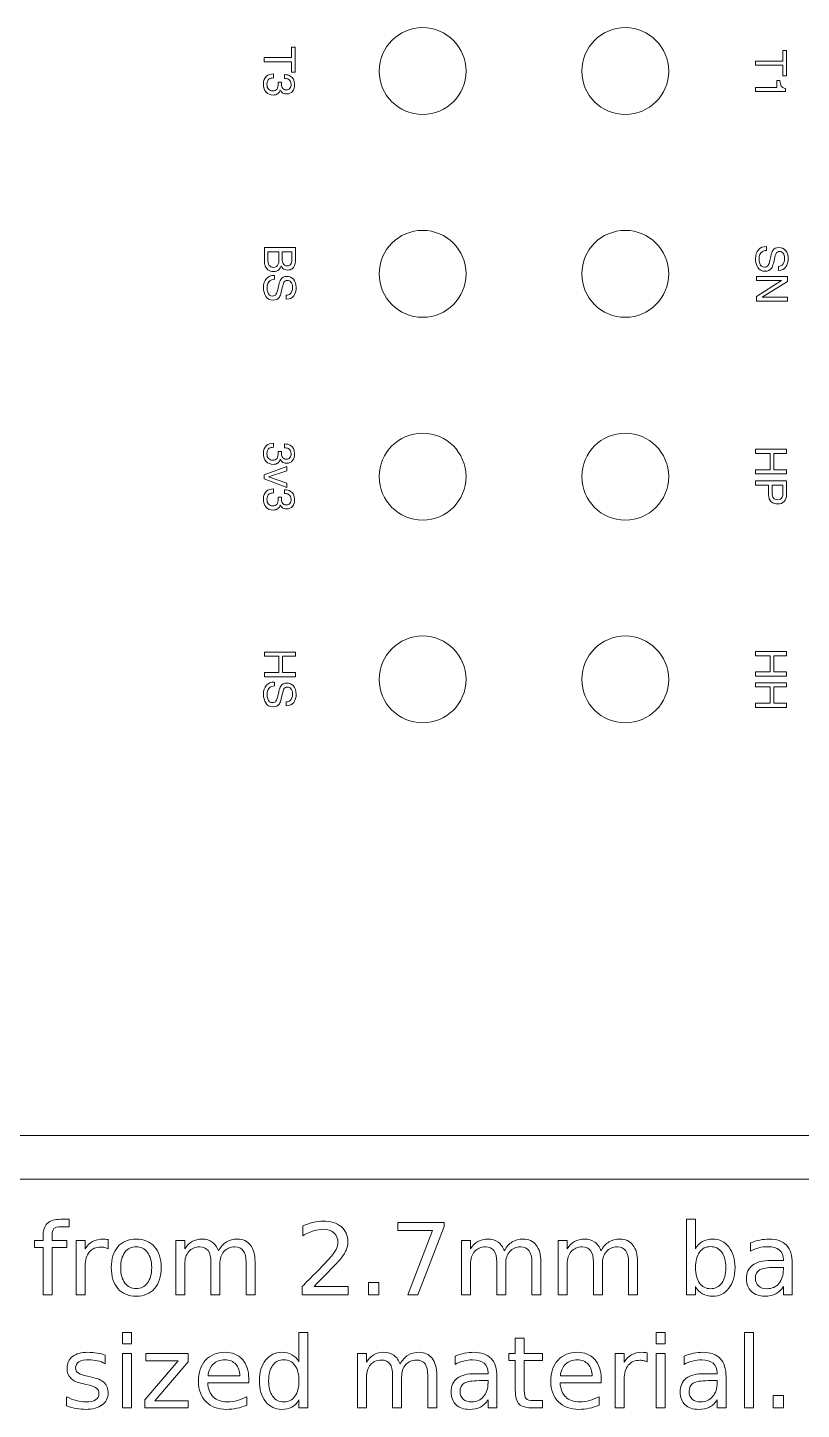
# Model space of a CAD drawing. Header units: millimetres. Extents: x 0 to 209, y -17 to 180.
# Drawn here: x 105.7 to 159.2, y -15.9 to 79.5 of the extents above; entities that cross this region are included whole.
import ezdxf

# ---------------------------------------------------------------- set-up
doc = ezdxf.new("R2010")
doc.units = ezdxf.units.MM
for name, color, linetype, lineweight, true_color in [('comments', 30, 'CONTINUOUS', 5, 0xf6921e), ('cutting', 5, 'CONTINUOUS', 5, 0x0000ff), ('engraving', 1, 'CONTINUOUS', 5, 0xff0000)]:
    doc.layers.add(name, color=color, linetype=linetype, lineweight=lineweight, true_color=true_color)

msp = doc.modelspace()

# ---------------------------------------------------------------- linework, layer by layer
at = {"layer": 'comments'}
for p, q in [((0, 0), (180, 0)), ((107.988, -2.773), (108.571, -2.773)), ((108.571, -2.773), (108.571, -3.286)), ((151.229, -7.984), (151.229, -2.773)), ((151.229, -2.773), (151.848, -2.773)), ((151.848, -2.773), (151.848, -4.803)), ((108.571, -3.286), (107.981, -3.286)), ((124.713, -3.909), (124.713, -3.226)), ((131.274, -2.984), (134.489, -2.984)), ((131.274, -3.554), (131.274, -2.984)), ((133.676, -3.554), (131.274, -3.554)), ((131.967, -7.984), (133.676, -3.554)), ((134.489, -3.273), (132.674, -7.984)), ((134.489, -2.984), (134.489, -3.273)), ((106.183, -4.713), (106.183, -4.234)), ((106.183, -4.234), (106.772, -4.234)), ((106.772, -4.713), (106.183, -4.713)), ((106.772, -4.234), (106.772, -3.973)), ((106.772, -7.984), (106.772, -4.713)), ((107.392, -3.903), (107.392, -4.234)), ((107.392, -4.234), (108.406, -4.234)), ((108.406, -4.713), (107.392, -4.713)), ((107.392, -4.713), (107.392, -7.984)), ((108.406, -4.234), (108.406, -4.713)), ((109.069, -7.984), (109.069, -4.234)), ((109.069, -4.234), (109.688, -4.234)), ((109.688, -4.234), (109.688, -4.816)), ((111.262, -4.177), (111.265, -4.81)), ((115.942, -7.984), (115.942, -4.234)), ((115.942, -4.234), (116.562, -4.234)), ((116.562, -4.234), (116.562, -4.816)), ((135.691, -7.984), (135.691, -4.234)), ((135.691, -4.234), (136.311, -4.234)), ((136.311, -4.234), (136.311, -4.816)), ((142.371, -7.984), (142.371, -4.234)), ((142.371, -4.234), (142.99, -4.234)), ((142.99, -4.234), (142.99, -4.816)), ((155.649, -4.974), (155.649, -4.405)), ((121.417, -5.721), (121.417, -7.984)), ((141.166, -5.721), (141.166, -7.984)), ((147.846, -5.721), (147.846, -7.984)), ((157.062, -5.617), (157.926, -5.617)), ((157.926, -5.617), (157.926, -5.557)), ((109.688, -6.009), (109.688, -7.984)), ((116.562, -5.864), (116.562, -7.984)), ((118.37, -7.984), (118.37, -5.74)), ((118.99, -5.864), (118.99, -7.984)), ((120.798, -7.984), (120.798, -5.74)), ((136.311, -5.864), (136.311, -7.984)), ((138.119, -7.984), (138.119, -5.74)), ((138.738, -5.864), (138.738, -7.984)), ((140.547, -7.984), (140.547, -5.74)), ((142.99, -5.864), (142.99, -7.984)), ((144.799, -7.984), (144.799, -5.74)), ((145.418, -5.864), (145.418, -7.984)), ((147.227, -7.984), (147.227, -5.74)), ((157.926, -6.099), (157.313, -6.099)), ((157.926, -6.237), (157.926, -6.099)), ((158.542, -5.845), (158.542, -7.984)), ((124.679, -7.984), (124.679, -7.415)), ((125.493, -7.415), (127.854, -7.415)), ((127.854, -7.415), (127.854, -7.984)), ((129.267, -7.134), (129.974, -7.134)), ((129.267, -7.984), (129.267, -7.134)), ((129.974, -7.134), (129.974, -7.984)), ((151.848, -7.422), (151.848, -7.984)), ((157.926, -7.984), (157.926, -7.415)), ((107.392, -7.984), (106.772, -7.984)), ((109.688, -7.984), (109.069, -7.984)), ((116.562, -7.984), (115.942, -7.984)), ((118.99, -7.984), (118.37, -7.984)), ((121.417, -7.984), (120.798, -7.984)), ((127.854, -7.984), (124.679, -7.984)), ((129.974, -7.984), (129.267, -7.984)), ((132.674, -7.984), (131.967, -7.984)), ((136.311, -7.984), (135.691, -7.984)), ((138.738, -7.984), (138.119, -7.984)), ((141.166, -7.984), (140.547, -7.984)), ((142.99, -7.984), (142.371, -7.984)), ((145.418, -7.984), (144.799, -7.984)), ((147.846, -7.984), (147.227, -7.984)), ((151.848, -7.984), (151.229, -7.984)), ((158.542, -7.984), (157.926, -7.984)), ((112.258, -10.589), (112.874, -10.589)), ((112.258, -11.37), (112.258, -10.589)), ((112.874, -11.37), (112.258, -11.37)), ((112.874, -10.589), (112.874, -11.37)), ((124.455, -12.619), (124.455, -10.589)), ((124.455, -10.589), (125.071, -10.589)), ((125.071, -10.589), (125.071, -15.8)), ((139.403, -12.05), (139.403, -10.985)), ((139.403, -10.985), (140.022, -10.985)), ((140.022, -10.985), (140.022, -12.05)), ((149.142, -10.589), (149.758, -10.589)), ((149.142, -11.37), (149.142, -10.589)), ((149.758, -11.37), (149.142, -11.37)), ((149.758, -10.589), (149.758, -11.37)), ((155.241, -10.589), (155.857, -10.589)), ((155.241, -15.8), (155.241, -10.589)), ((155.857, -10.589), (155.857, -15.8)), ((111.067, -12.16), (111.067, -12.742)), ((112.258, -12.05), (112.874, -12.05)), ((112.258, -15.8), (112.258, -12.05)), ((112.874, -12.05), (112.874, -15.8)), ((113.878, -12.05), (116.805, -12.05)), ((113.878, -12.542), (113.878, -12.05)), ((116.805, -12.05), (116.805, -12.612)), ((128.499, -15.8), (128.499, -12.05)), ((128.499, -12.05), (129.118, -12.05)), ((129.118, -12.05), (129.118, -12.632)), ((135.242, -12.789), (135.242, -12.221)), ((138.951, -12.528), (138.951, -12.05)), ((138.951, -12.05), (139.403, -12.05)), ((140.022, -12.05), (141.292, -12.05)), ((141.292, -12.05), (141.292, -12.528)), ((146.311, -15.8), (146.311, -12.05)), ((146.311, -12.05), (146.931, -12.05)), ((146.931, -12.05), (146.931, -12.632)), ((148.505, -11.993), (148.508, -12.626)), ((149.142, -12.05), (149.758, -12.05)), ((149.142, -15.8), (149.142, -12.05)), ((149.758, -12.05), (149.758, -15.8)), ((151.07, -12.789), (151.07, -12.221)), ((113.794, -15.237), (116.112, -12.542)), ((116.112, -12.542), (113.878, -12.542)), ((116.805, -12.612), (114.487, -15.308)), ((139.403, -12.528), (138.951, -12.528)), ((139.403, -14.564), (139.403, -12.528)), ((141.292, -12.528), (140.022, -12.528)), ((140.022, -12.528), (140.022, -14.564)), ((109.724, -14.17), (109.51, -14.119)), ((109.848, -13.607), (110.059, -13.654)), ((120.984, -14.072), (118.151, -14.072)), ((118.171, -13.593), (120.368, -13.59)), ((120.984, -13.771), (120.984, -14.072)), ((129.118, -13.68), (129.118, -15.8)), ((130.926, -15.8), (130.926, -13.556)), ((131.546, -13.68), (131.546, -15.8)), ((133.354, -15.8), (133.354, -13.556)), ((133.974, -13.537), (133.974, -15.8)), ((136.655, -13.433), (137.519, -13.433)), ((137.519, -13.915), (136.906, -13.915)), ((137.519, -13.433), (137.519, -13.372)), ((137.519, -14.052), (137.519, -13.915)), ((138.135, -13.661), (138.135, -15.8)), ((145.331, -14.072), (142.498, -14.072)), ((142.519, -13.593), (144.716, -13.59)), ((145.331, -13.771), (145.331, -14.072)), ((146.931, -13.825), (146.931, -15.8)), ((152.483, -13.433), (153.347, -13.433)), ((153.347, -13.915), (152.734, -13.915)), ((153.347, -13.433), (153.347, -13.372)), ((153.347, -14.052), (153.347, -13.915)), ((153.963, -13.661), (153.963, -15.8)), ((108.401, -15.663), (108.401, -15.026)), ((113.794, -15.8), (113.794, -15.237)), ((120.84, -15.026), (120.84, -15.61)), ((124.455, -15.8), (124.455, -15.237)), ((137.519, -15.8), (137.519, -15.231)), ((145.188, -15.026), (145.188, -15.61)), ((153.347, -15.8), (153.347, -15.231)), ((157.216, -14.949), (157.922, -14.949)), ((157.216, -15.8), (157.216, -14.949)), ((157.922, -14.949), (157.922, -15.8)), ((112.874, -15.8), (112.258, -15.8)), ((116.805, -15.8), (113.794, -15.8)), ((114.487, -15.308), (116.805, -15.308)), ((116.805, -15.308), (116.805, -15.8)), ((125.071, -15.8), (124.455, -15.8)), ((129.118, -15.8), (128.499, -15.8)), ((131.546, -15.8), (130.926, -15.8)), ((133.974, -15.8), (133.354, -15.8)), ((138.135, -15.8), (137.519, -15.8)), ((140.659, -15.284), (141.292, -15.284)), ((141.292, -15.8), (140.659, -15.8)), ((141.292, -15.284), (141.292, -15.8)), ((146.931, -15.8), (146.311, -15.8)), ((149.758, -15.8), (149.142, -15.8)), ((153.963, -15.8), (153.347, -15.8)), ((155.857, -15.8), (155.241, -15.8)), ((157.922, -15.8), (157.216, -15.8))]:
    msp.add_line(p, q, dxfattribs=at)
for points in [[(107.064, -3.06), (107.258, -2.869), (107.566, -2.773), (107.988, -2.773)], [(106.772, -3.973), (106.772, -3.555), (106.869, -3.251), (107.064, -3.06)], [(107.521, -3.42), (107.435, -3.509), (107.392, -3.67), (107.392, -3.903)], [(107.981, -3.286), (107.76, -3.286), (107.607, -3.331), (107.521, -3.42)], [(124.713, -3.226), (124.985, -3.116), (125.24, -3.034), (125.476, -2.978)], [(125.468, -3.574), (125.233, -3.648), (124.981, -3.759), (124.713, -3.909)], [(126.14, -3.464), (125.927, -3.464), (125.704, -3.501), (125.468, -3.574)], [(125.476, -2.978), (125.713, -2.922), (125.93, -2.894), (126.126, -2.894)], [(126.126, -2.894), (126.644, -2.894), (127.057, -3.024), (127.365, -3.283)], [(126.868, -3.715), (126.681, -3.548), (126.439, -3.464), (126.14, -3.464)], [(127.147, -4.365), (127.147, -4.099), (127.054, -3.882), (126.868, -3.715)], [(127.365, -3.283), (127.673, -3.542), (127.827, -3.888), (127.827, -4.321)], [(109.688, -4.816), (109.817, -4.589), (109.986, -4.42), (110.194, -4.309)], [(110.77, -4.693), (110.422, -4.693), (110.154, -4.806), (109.968, -5.033)], [(110.194, -4.309), (110.401, -4.198), (110.654, -4.143), (110.951, -4.143)], [(111.04, -4.721), (110.958, -4.702), (110.868, -4.693), (110.77, -4.693)], [(110.951, -4.143), (110.993, -4.143), (111.04, -4.146), (111.091, -4.152)], [(111.265, -4.81), (111.196, -4.77), (111.121, -4.74), (111.04, -4.721)], [(111.091, -4.152), (111.143, -4.158), (111.2, -4.166), (111.262, -4.177)], [(111.486, -6.113), (111.486, -5.496), (111.639, -5.014), (111.943, -4.666)], [(111.943, -4.666), (112.248, -4.317), (112.67, -4.143), (113.208, -4.143)], [(113.208, -4.666), (112.877, -4.666), (112.616, -4.795), (112.424, -5.053)], [(113.208, -4.143), (113.744, -4.143), (114.164, -4.317), (114.47, -4.666)], [(113.988, -5.056), (113.796, -4.796), (113.536, -4.666), (113.208, -4.666)], [(114.47, -4.666), (114.776, -5.014), (114.929, -5.496), (114.929, -6.113)], [(116.562, -4.816), (116.702, -4.586), (116.871, -4.417), (117.067, -4.307)], [(117.59, -4.679), (117.275, -4.679), (117.025, -4.786), (116.84, -4.999)], [(117.067, -4.307), (117.264, -4.198), (117.497, -4.143), (117.767, -4.143)], [(118.179, -4.939), (118.052, -4.766), (117.855, -4.679), (117.59, -4.679)], [(117.767, -4.143), (118.04, -4.143), (118.271, -4.212), (118.462, -4.351)], [(118.462, -4.351), (118.653, -4.489), (118.794, -4.69), (118.886, -4.954)], [(118.886, -4.954), (119.04, -4.677), (119.224, -4.473), (119.438, -4.341)], [(120.024, -4.679), (119.705, -4.679), (119.453, -4.785), (119.268, -4.997)], [(119.438, -4.341), (119.652, -4.209), (119.905, -4.143), (120.195, -4.143)], [(120.607, -4.941), (120.48, -4.766), (120.285, -4.679), (120.024, -4.679)], [(120.195, -4.143), (120.586, -4.143), (120.887, -4.28), (121.099, -4.553)], [(121.099, -4.553), (121.311, -4.827), (121.417, -5.216), (121.417, -5.721)], [(127.018, -4.862), (127.104, -4.693), (127.147, -4.528), (127.147, -4.365)], [(127.827, -4.321), (127.827, -4.526), (127.789, -4.721), (127.712, -4.905)], [(136.311, -4.816), (136.451, -4.586), (136.62, -4.417), (136.816, -4.307)], [(137.339, -4.679), (137.024, -4.679), (136.774, -4.786), (136.589, -4.999)], [(136.816, -4.307), (137.013, -4.198), (137.246, -4.143), (137.516, -4.143)], [(137.928, -4.939), (137.801, -4.766), (137.604, -4.679), (137.339, -4.679)], [(137.516, -4.143), (137.789, -4.143), (138.02, -4.212), (138.211, -4.351)], [(138.211, -4.351), (138.402, -4.489), (138.543, -4.69), (138.635, -4.954)], [(138.635, -4.954), (138.789, -4.677), (138.973, -4.473), (139.187, -4.341)], [(139.773, -4.679), (139.454, -4.679), (139.202, -4.785), (139.016, -4.997)], [(139.187, -4.341), (139.401, -4.209), (139.654, -4.143), (139.944, -4.143)], [(140.356, -4.941), (140.229, -4.766), (140.034, -4.679), (139.773, -4.679)], [(139.944, -4.143), (140.335, -4.143), (140.636, -4.28), (140.848, -4.553)], [(140.848, -4.553), (141.06, -4.827), (141.166, -5.216), (141.166, -5.721)], [(142.99, -4.816), (143.131, -4.586), (143.3, -4.417), (143.496, -4.307)], [(144.018, -4.679), (143.704, -4.679), (143.454, -4.786), (143.268, -4.999)], [(143.496, -4.307), (143.692, -4.198), (143.926, -4.143), (144.196, -4.143)], [(144.608, -4.939), (144.481, -4.766), (144.284, -4.679), (144.018, -4.679)], [(144.196, -4.143), (144.468, -4.143), (144.7, -4.212), (144.891, -4.351)], [(144.891, -4.351), (145.082, -4.489), (145.223, -4.69), (145.315, -4.954)], [(145.315, -4.954), (145.468, -4.677), (145.652, -4.473), (145.867, -4.341)], [(146.453, -4.679), (146.134, -4.679), (145.881, -4.785), (145.696, -4.997)], [(145.867, -4.341), (146.081, -4.209), (146.333, -4.143), (146.624, -4.143)], [(147.036, -4.941), (146.908, -4.766), (146.714, -4.679), (146.453, -4.679)], [(146.624, -4.143), (147.015, -4.143), (147.316, -4.28), (147.528, -4.553)], [(147.528, -4.553), (147.74, -4.827), (147.846, -5.216), (147.846, -5.721)], [(151.848, -4.803), (151.978, -4.58), (152.141, -4.414), (152.339, -4.306)], [(152.897, -4.659), (152.57, -4.659), (152.314, -4.788), (152.128, -5.046)], [(152.339, -4.306), (152.536, -4.197), (152.772, -4.143), (153.047, -4.143)], [(153.665, -5.046), (153.478, -4.788), (153.222, -4.659), (152.897, -4.659)], [(153.047, -4.143), (153.502, -4.143), (153.872, -4.324), (154.157, -4.686)], [(154.157, -4.686), (154.442, -5.048), (154.584, -5.523), (154.584, -6.113)], [(155.649, -4.405), (155.874, -4.318), (156.093, -4.252), (156.305, -4.209)], [(156.235, -4.743), (156.032, -4.794), (155.836, -4.871), (155.649, -4.974)], [(156.861, -4.666), (156.646, -4.666), (156.438, -4.691), (156.235, -4.743)], [(156.305, -4.209), (156.517, -4.165), (156.724, -4.143), (156.925, -4.143)], [(157.646, -4.899), (157.46, -4.743), (157.198, -4.666), (156.861, -4.666)], [(156.925, -4.143), (157.467, -4.143), (157.872, -4.284), (158.14, -4.565)], [(158.14, -4.565), (158.408, -4.846), (158.542, -5.273), (158.542, -5.845)], [(109.968, -5.033), (109.782, -5.259), (109.688, -5.584), (109.688, -6.009)], [(112.424, -5.053), (112.232, -5.31), (112.136, -5.664), (112.136, -6.113)], [(114.276, -6.113), (114.276, -5.668), (114.18, -5.316), (113.988, -5.056)], [(116.84, -4.999), (116.654, -5.213), (116.562, -5.501), (116.562, -5.864)], [(118.37, -5.74), (118.37, -5.379), (118.306, -5.112), (118.179, -4.939)], [(119.268, -4.997), (119.082, -5.209), (118.99, -5.498), (118.99, -5.864)], [(120.798, -5.74), (120.798, -5.381), (120.734, -5.115), (120.607, -4.941)], [(125.729, -6.345), (126.172, -5.898), (126.451, -5.609), (126.565, -5.48)], [(126.565, -5.48), (126.781, -5.236), (126.932, -5.03), (127.018, -4.862)], [(127.292, -5.557), (127.236, -5.621), (127.058, -5.808), (126.759, -6.117)], [(127.712, -4.905), (127.635, -5.089), (127.495, -5.307), (127.292, -5.557)], [(136.589, -4.999), (136.403, -5.213), (136.311, -5.501), (136.311, -5.864)], [(138.119, -5.74), (138.119, -5.379), (138.055, -5.112), (137.928, -4.939)], [(139.016, -4.997), (138.831, -5.209), (138.738, -5.498), (138.738, -5.864)], [(140.547, -5.74), (140.547, -5.381), (140.483, -5.115), (140.356, -4.941)], [(143.268, -4.999), (143.083, -5.213), (142.99, -5.501), (142.99, -5.864)], [(144.799, -5.74), (144.799, -5.379), (144.735, -5.112), (144.608, -4.939)], [(145.696, -4.997), (145.511, -5.209), (145.418, -5.498), (145.418, -5.864)], [(147.227, -5.74), (147.227, -5.381), (147.163, -5.115), (147.036, -4.941)], [(152.128, -5.046), (151.942, -5.304), (151.848, -5.659), (151.848, -6.113)], [(153.944, -6.113), (153.944, -5.659), (153.851, -5.304), (153.665, -5.046)], [(155.798, -5.939), (156.08, -5.724), (156.502, -5.617), (157.062, -5.617)], [(157.926, -5.557), (157.926, -5.273), (157.833, -5.054), (157.646, -4.899)], [(111.943, -7.557), (111.639, -7.208), (111.486, -6.727), (111.486, -6.113)], [(112.136, -6.113), (112.136, -6.561), (112.231, -6.915), (112.422, -7.173)], [(113.988, -7.171), (114.18, -6.911), (114.276, -6.559), (114.276, -6.113)], [(114.929, -6.113), (114.929, -6.727), (114.776, -7.208), (114.47, -7.557)], [(124.679, -7.415), (124.936, -7.149), (125.286, -6.793), (125.729, -6.345)], [(126.759, -6.117), (126.46, -6.427), (126.038, -6.859), (125.493, -7.415)], [(151.848, -6.113), (151.848, -6.566), (151.942, -6.921), (152.128, -7.179)], [(153.665, -7.179), (153.851, -6.921), (153.944, -6.566), (153.944, -6.113)], [(154.584, -6.113), (154.584, -6.702), (154.442, -7.177), (154.157, -7.539)], [(155.374, -6.893), (155.374, -6.471), (155.516, -6.153), (155.798, -5.939)], [(156.278, -6.27), (156.086, -6.384), (155.99, -6.578), (155.99, -6.852)], [(157.313, -6.099), (156.815, -6.099), (156.47, -6.156), (156.278, -6.27)], [(157.616, -7.203), (157.823, -6.96), (157.926, -6.638), (157.926, -6.237)], [(113.208, -8.081), (112.67, -8.081), (112.248, -7.907), (111.943, -7.557)], [(112.422, -7.173), (112.613, -7.43), (112.875, -7.559), (113.208, -7.559)], [(113.208, -7.559), (113.536, -7.559), (113.796, -7.43), (113.988, -7.171)], [(114.47, -7.557), (114.164, -7.907), (113.744, -8.081), (113.208, -8.081)], [(152.339, -7.919), (152.141, -7.811), (151.978, -7.645), (151.848, -7.422)], [(152.128, -7.179), (152.314, -7.437), (152.57, -7.566), (152.897, -7.566)], [(152.897, -7.566), (153.222, -7.566), (153.478, -7.437), (153.665, -7.179)], [(154.157, -7.539), (153.872, -7.9), (153.502, -8.081), (153.047, -8.081)], [(155.714, -7.758), (155.488, -7.543), (155.374, -7.255), (155.374, -6.893)], [(155.99, -6.852), (155.99, -7.071), (156.062, -7.245), (156.206, -7.373)], [(156.206, -7.373), (156.35, -7.502), (156.546, -7.566), (156.794, -7.566)], [(156.794, -7.566), (157.135, -7.566), (157.409, -7.445), (157.616, -7.203)], [(157.926, -7.415), (157.786, -7.643), (157.61, -7.811), (157.4, -7.919)], [(153.047, -8.081), (152.772, -8.081), (152.536, -8.027), (152.339, -7.919)], [(156.63, -8.081), (156.246, -8.081), (155.94, -7.974), (155.714, -7.758)], [(157.4, -7.919), (157.19, -8.027), (156.933, -8.081), (156.63, -8.081)], [(108.428, -13.065), (108.428, -12.712), (108.553, -12.439), (108.804, -12.247)], [(108.804, -12.247), (109.054, -12.055), (109.409, -11.959), (109.868, -11.959)], [(109.868, -11.959), (110.096, -11.959), (110.31, -11.976), (110.511, -12.009)], [(110.511, -12.009), (110.712, -12.043), (110.897, -12.093), (111.067, -12.16)], [(118.005, -12.5), (118.337, -12.139), (118.784, -11.959), (119.347, -11.959)], [(119.347, -11.959), (119.851, -11.959), (120.25, -12.121), (120.544, -12.446)], [(122.146, -12.502), (122.431, -12.14), (122.8, -11.959), (123.253, -11.959)], [(123.253, -11.959), (123.53, -11.959), (123.767, -12.013), (123.965, -12.121)], [(123.965, -12.121), (124.162, -12.23), (124.326, -12.396), (124.455, -12.619)], [(129.118, -12.632), (129.259, -12.402), (129.427, -12.232), (129.624, -12.123)], [(129.624, -12.123), (129.82, -12.014), (130.053, -11.959), (130.324, -11.959)], [(130.324, -11.959), (130.596, -11.959), (130.828, -12.028), (131.018, -12.166)], [(131.018, -12.166), (131.209, -12.305), (131.351, -12.506), (131.442, -12.77)], [(131.442, -12.77), (131.596, -12.493), (131.78, -12.288), (131.994, -12.157)], [(131.994, -12.157), (132.209, -12.025), (132.461, -11.959), (132.751, -11.959)], [(132.751, -11.959), (133.142, -11.959), (133.444, -12.096), (133.656, -12.369)], [(133.656, -12.369), (133.868, -12.643), (133.974, -13.032), (133.974, -13.537)], [(135.242, -12.221), (135.467, -12.133), (135.686, -12.068), (135.898, -12.024)], [(135.898, -12.024), (136.11, -11.981), (136.317, -11.959), (136.518, -11.959)], [(136.518, -11.959), (137.06, -11.959), (137.466, -12.1), (137.733, -12.381)], [(137.733, -12.381), (138.001, -12.662), (138.135, -13.089), (138.135, -13.661)], [(142.353, -12.5), (142.684, -12.139), (143.131, -11.959), (143.694, -11.959)], [(143.694, -11.959), (144.199, -11.959), (144.598, -12.121), (144.891, -12.446)], [(146.931, -12.632), (147.06, -12.405), (147.228, -12.236), (147.436, -12.125)], [(147.436, -12.125), (147.644, -12.014), (147.896, -11.959), (148.193, -11.959)], [(148.193, -11.959), (148.236, -11.959), (148.282, -11.962), (148.334, -11.968)], [(148.334, -11.968), (148.385, -11.973), (148.442, -11.982), (148.505, -11.993)], [(151.07, -12.221), (151.296, -12.133), (151.514, -12.068), (151.726, -12.024)], [(151.726, -12.024), (151.938, -11.981), (152.145, -11.959), (152.346, -11.959)], [(152.346, -11.959), (152.889, -11.959), (153.294, -12.1), (153.561, -12.381)], [(153.561, -12.381), (153.829, -12.662), (153.963, -13.089), (153.963, -13.661)], [(108.683, -13.749), (108.513, -13.583), (108.428, -13.355), (108.428, -13.065)], [(109.254, -12.615), (109.101, -12.709), (109.024, -12.85), (109.024, -13.037)], [(109.024, -13.037), (109.024, -13.18), (109.079, -13.292), (109.188, -13.374)], [(109.942, -12.475), (109.636, -12.475), (109.407, -12.522), (109.254, -12.615)], [(110.525, -12.542), (110.337, -12.497), (110.143, -12.475), (109.942, -12.475)], [(111.067, -12.742), (110.893, -12.653), (110.712, -12.586), (110.525, -12.542)], [(117.508, -13.962), (117.508, -13.348), (117.674, -12.861), (118.005, -12.5)], [(118.528, -12.773), (118.321, -12.967), (118.202, -13.241), (118.171, -13.593)], [(119.353, -12.481), (119.009, -12.481), (118.734, -12.579), (118.528, -12.773)], [(120.085, -12.783), (119.901, -12.582), (119.657, -12.481), (119.353, -12.481)], [(120.368, -13.59), (120.364, -13.253), (120.269, -12.984), (120.085, -12.783)], [(120.544, -12.446), (120.837, -12.771), (120.984, -13.213), (120.984, -13.771)], [(121.719, -13.928), (121.719, -13.339), (121.861, -12.863), (122.146, -12.502)], [(122.635, -12.862), (122.449, -13.119), (122.356, -13.475), (122.356, -13.928)], [(123.403, -12.475), (123.078, -12.475), (122.822, -12.604), (122.635, -12.862)], [(124.174, -12.862), (123.987, -12.604), (123.73, -12.475), (123.403, -12.475)], [(124.455, -13.928), (124.455, -13.475), (124.362, -13.119), (124.174, -12.862)], [(129.396, -12.815), (129.211, -13.028), (129.118, -13.317), (129.118, -13.68)], [(130.146, -12.495), (129.831, -12.495), (129.581, -12.602), (129.396, -12.815)], [(130.736, -12.755), (130.608, -12.582), (130.412, -12.495), (130.146, -12.495)], [(130.926, -13.556), (130.926, -13.195), (130.863, -12.927), (130.736, -12.755)], [(131.824, -12.813), (131.639, -13.025), (131.546, -13.314), (131.546, -13.68)], [(132.581, -12.495), (132.261, -12.495), (132.009, -12.601), (131.824, -12.813)], [(133.163, -12.756), (133.036, -12.582), (132.842, -12.495), (132.581, -12.495)], [(133.354, -13.556), (133.354, -13.197), (133.291, -12.931), (133.163, -12.756)], [(135.828, -12.559), (135.625, -12.61), (135.43, -12.687), (135.242, -12.789)], [(136.454, -12.481), (136.24, -12.481), (136.031, -12.507), (135.828, -12.559)], [(137.239, -12.714), (137.053, -12.559), (136.791, -12.481), (136.454, -12.481)], [(137.519, -13.372), (137.519, -13.089), (137.426, -12.87), (137.239, -12.714)], [(141.855, -13.962), (141.855, -13.348), (142.021, -12.861), (142.353, -12.5)], [(142.875, -12.773), (142.669, -12.967), (142.55, -13.241), (142.519, -13.593)], [(143.701, -12.481), (143.357, -12.481), (143.082, -12.579), (142.875, -12.773)], [(144.432, -12.783), (144.248, -12.582), (144.004, -12.481), (143.701, -12.481)], [(144.716, -13.59), (144.711, -13.253), (144.617, -12.984), (144.432, -12.783)], [(144.891, -12.446), (145.185, -12.771), (145.331, -13.213), (145.331, -13.771)], [(147.21, -12.848), (147.024, -13.075), (146.931, -13.4), (146.931, -13.825)], [(148.012, -12.509), (147.664, -12.509), (147.397, -12.622), (147.21, -12.848)], [(148.282, -12.537), (148.201, -12.518), (148.111, -12.509), (148.012, -12.509)], [(148.508, -12.626), (148.439, -12.586), (148.363, -12.556), (148.282, -12.537)], [(151.656, -12.559), (151.453, -12.61), (151.258, -12.687), (151.07, -12.789)], [(152.283, -12.481), (152.068, -12.481), (151.859, -12.507), (151.656, -12.559)], [(153.068, -12.714), (152.881, -12.559), (152.619, -12.481), (152.283, -12.481)], [(153.347, -13.372), (153.347, -13.089), (153.254, -12.87), (153.068, -12.714)], [(109.51, -14.119), (109.128, -14.039), (108.853, -13.915), (108.683, -13.749)], [(109.188, -13.374), (109.298, -13.456), (109.518, -13.533), (109.848, -13.607)], [(110.466, -14.427), (110.354, -14.338), (110.106, -14.252), (109.724, -14.17)], [(110.059, -13.654), (110.497, -13.748), (110.808, -13.88), (110.992, -14.05)], [(110.992, -14.05), (111.176, -14.221), (111.268, -14.459), (111.268, -14.766)], [(118.032, -15.375), (117.683, -15.027), (117.508, -14.556), (117.508, -13.962)], [(118.151, -14.072), (118.178, -14.497), (118.306, -14.82), (118.535, -15.042)], [(122.146, -15.355), (121.861, -14.993), (121.719, -14.518), (121.719, -13.928)], [(122.356, -13.928), (122.356, -14.382), (122.449, -14.737), (122.635, -14.995)], [(124.174, -14.995), (124.362, -14.737), (124.455, -14.382), (124.455, -13.928)], [(134.967, -14.709), (134.967, -14.287), (135.109, -13.969), (135.391, -13.754)], [(135.391, -13.754), (135.673, -13.54), (136.095, -13.433), (136.655, -13.433)], [(135.871, -14.086), (135.679, -14.2), (135.583, -14.394), (135.583, -14.668)], [(136.906, -13.915), (136.408, -13.915), (136.063, -13.972), (135.871, -14.086)], [(137.209, -15.019), (137.416, -14.776), (137.519, -14.454), (137.519, -14.052)], [(142.379, -15.375), (142.03, -15.027), (141.855, -14.556), (141.855, -13.962)], [(142.498, -14.072), (142.525, -14.497), (142.653, -14.82), (142.882, -15.042)], [(150.796, -14.709), (150.796, -14.287), (150.937, -13.969), (151.219, -13.754)], [(151.219, -13.754), (151.502, -13.54), (151.923, -13.433), (152.483, -13.433)], [(151.699, -14.086), (151.507, -14.2), (151.411, -14.394), (151.411, -14.668)], [(152.734, -13.915), (152.236, -13.915), (151.892, -13.972), (151.699, -14.086)], [(153.037, -15.019), (153.244, -14.776), (153.347, -14.454), (153.347, -14.052)], [(108.401, -15.026), (108.629, -15.145), (108.854, -15.234), (109.075, -15.293)], [(109.731, -15.382), (110.021, -15.382), (110.245, -15.332), (110.401, -15.233)], [(110.401, -15.233), (110.557, -15.133), (110.635, -14.993), (110.635, -14.812)], [(110.635, -14.812), (110.635, -14.645), (110.579, -14.517), (110.466, -14.427)], [(111.268, -14.766), (111.268, -15.114), (111.13, -15.39), (110.855, -15.593)], [(118.535, -15.042), (118.763, -15.264), (119.082, -15.375), (119.491, -15.375)], [(120.179, -15.288), (120.401, -15.23), (120.621, -15.142), (120.84, -15.026)], [(122.635, -14.995), (122.822, -15.253), (123.078, -15.382), (123.403, -15.382)], [(123.403, -15.382), (123.73, -15.382), (123.987, -15.253), (124.174, -14.995)], [(124.455, -15.237), (124.326, -15.461), (124.162, -15.627), (123.965, -15.735)], [(135.307, -15.574), (135.081, -15.359), (134.967, -15.07), (134.967, -14.709)], [(135.583, -14.668), (135.583, -14.887), (135.655, -15.061), (135.799, -15.189)], [(135.799, -15.189), (135.943, -15.318), (136.139, -15.382), (136.387, -15.382)], [(136.387, -15.382), (136.728, -15.382), (137.002, -15.261), (137.209, -15.019)], [(137.519, -15.231), (137.379, -15.459), (137.203, -15.627), (136.993, -15.735)], [(139.674, -15.534), (139.493, -15.356), (139.403, -15.033), (139.403, -14.564)], [(140.022, -14.564), (140.022, -14.87), (140.064, -15.067), (140.147, -15.154)], [(140.147, -15.154), (140.231, -15.241), (140.402, -15.284), (140.659, -15.284)], [(142.882, -15.042), (143.111, -15.264), (143.429, -15.375), (143.838, -15.375)], [(144.526, -15.288), (144.748, -15.23), (144.969, -15.142), (145.188, -15.026)], [(151.135, -15.574), (150.909, -15.359), (150.796, -15.07), (150.796, -14.709)], [(151.411, -14.668), (151.411, -14.887), (151.483, -15.061), (151.627, -15.189)], [(151.627, -15.189), (151.771, -15.318), (151.967, -15.382), (152.215, -15.382)], [(152.215, -15.382), (152.557, -15.382), (152.831, -15.261), (153.037, -15.019)], [(153.347, -15.231), (153.207, -15.459), (153.031, -15.627), (152.821, -15.735)], [(109.09, -15.838), (108.872, -15.799), (108.643, -15.741), (108.401, -15.663)], [(109.075, -15.293), (109.296, -15.352), (109.514, -15.382), (109.731, -15.382)], [(109.718, -15.897), (109.517, -15.897), (109.307, -15.877), (109.09, -15.838)], [(110.855, -15.593), (110.579, -15.796), (110.2, -15.897), (109.718, -15.897)], [(119.454, -15.897), (118.855, -15.897), (118.381, -15.723), (118.032, -15.375)], [(120.161, -15.824), (119.929, -15.873), (119.693, -15.897), (119.454, -15.897)], [(119.491, -15.375), (119.727, -15.375), (119.957, -15.346), (120.179, -15.288)], [(120.84, -15.61), (120.619, -15.703), (120.393, -15.775), (120.161, -15.824)], [(123.253, -15.897), (122.8, -15.897), (122.431, -15.716), (122.146, -15.355)], [(123.965, -15.735), (123.767, -15.843), (123.53, -15.897), (123.253, -15.897)], [(136.223, -15.897), (135.839, -15.897), (135.533, -15.789), (135.307, -15.574)], [(136.993, -15.735), (136.783, -15.843), (136.526, -15.897), (136.223, -15.897)], [(140.659, -15.8), (140.183, -15.8), (139.855, -15.711), (139.674, -15.534)], [(143.801, -15.897), (143.203, -15.897), (142.729, -15.723), (142.379, -15.375)], [(144.508, -15.824), (144.276, -15.873), (144.04, -15.897), (143.801, -15.897)], [(143.838, -15.375), (144.075, -15.375), (144.304, -15.346), (144.526, -15.288)], [(145.188, -15.61), (144.967, -15.703), (144.74, -15.775), (144.508, -15.824)], [(152.051, -15.897), (151.667, -15.897), (151.362, -15.789), (151.135, -15.574)], [(152.821, -15.735), (152.611, -15.843), (152.355, -15.897), (152.051, -15.897)]]:
    msp.add_open_spline(points, degree=3, dxfattribs=at)
at = {"layer": 'cutting'}
msp.add_line((105, 3), (175, 3), dxfattribs=at)
for centre in [(133, 76.5), (147, 76.5), (133, 62.5), (147, 62.5), (133, 48.5), (147, 48.5), (133, 34.5), (147, 34.5)]:
    msp.add_circle(centre, 3, dxfattribs=at)
at = {"layer": 'engraving'}
for p, q in [((122.057, 77.137), (122.057, 77.432)), ((122.057, 77.432), (123.944, 77.432)), ((123.944, 77.432), (123.944, 78.154)), ((123.944, 78.154), (124.2, 78.154)), ((124.2, 78.154), (124.2, 76.415)), ((157.888, 77.195), (157.888, 77.917)), ((157.888, 77.917), (158.143, 77.917)), ((158.143, 77.917), (158.143, 76.178)), ((123.944, 77.137), (122.057, 77.137)), ((123.944, 76.415), (123.944, 77.137)), ((124.2, 76.415), (123.944, 76.415)), ((156, 76.9), (156, 77.195)), ((156, 77.195), (157.888, 77.195)), ((157.888, 76.9), (156, 76.9)), ((157.888, 76.178), (157.888, 76.9)), ((122.699, 76.306), (122.699, 76.032)), ((123.021, 75.736), (123.253, 75.736)), ((123.46, 75.994), (123.46, 76.254)), ((157.479, 75.855), (157.68, 75.855)), ((157.479, 75.363), (157.479, 75.855)), ((158.143, 76.178), (157.888, 76.178)), ((156, 75.083), (156, 75.363)), ((156, 75.363), (157.479, 75.363)), ((158.08, 75.083), (156, 75.083)), ((158.08, 75.29), (158.08, 75.083)), ((122.063, 63.406), (122.063, 64.312)), ((122.063, 64.312), (124.206, 64.312)), ((123.065, 64.028), (122.311, 64.028)), ((122.311, 64.028), (122.311, 63.402)), ((123.065, 63.452), (123.065, 64.028)), ((123.963, 64.028), (123.3, 64.028)), ((123.3, 64.028), (123.3, 63.5)), ((123.963, 63.51), (123.963, 64.028)), ((124.206, 64.312), (124.206, 63.392)), ((156.754, 64.388), (156.754, 64.115)), ((156.992, 63.42), (157.058, 63.71)), ((157.303, 63.52), (157.234, 63.22)), ((157.577, 62.743), (157.577, 63.015)), ((122.754, 62.396), (122.754, 62.123)), ((156.063, 62.036), (156.063, 62.313)), ((156.063, 62.313), (158.206, 62.313)), ((156.063, 60.937), (157.797, 62.036)), ((157.797, 62.036), (156.063, 62.036)), ((158.206, 62.313), (158.206, 61.97)), ((122.992, 61.427), (123.058, 61.718)), ((123.303, 61.528), (123.234, 61.227)), ((158.206, 61.97), (156.47, 60.888)), ((123.577, 60.75), (123.577, 61.023)), ((156.063, 60.612), (156.063, 60.937)), ((158.206, 60.612), (156.063, 60.612)), ((156.47, 60.888), (158.206, 60.888)), ((158.206, 60.888), (158.206, 60.612)), ((122.699, 50.808), (122.699, 50.533)), ((123.46, 50.495), (123.46, 50.755)), ((123.021, 50.237), (123.253, 50.237)), ((156, 50.096), (156, 50.389)), ((156, 50.389), (158.143, 50.389)), ((157.002, 50.096), (156, 50.096)), ((157.002, 48.981), (157.002, 50.096)), ((158.143, 50.096), (157.257, 50.096)), ((157.257, 50.096), (157.257, 48.981)), ((158.143, 50.389), (158.143, 50.096)), ((122.057, 48.626), (123.619, 49.202)), ((123.619, 48.897), (122.347, 48.48)), ((123.619, 49.202), (123.619, 48.897)), ((156, 48.688), (156, 48.981)), ((156, 48.981), (157.002, 48.981)), ((158.143, 48.688), (156, 48.688)), ((157.257, 48.981), (158.143, 48.981)), ((158.143, 48.981), (158.143, 48.688)), ((122.057, 48.345), (122.057, 48.626)), ((123.619, 47.756), (122.057, 48.345)), ((122.347, 48.48), (123.619, 48.044)), ((123.619, 48.044), (123.619, 47.756)), ((156, 47.921), (156, 48.211)), ((156, 48.211), (158.143, 48.211)), ((156.906, 47.921), (156, 47.921)), ((156.906, 47.247), (156.906, 47.921)), ((157.893, 47.921), (157.151, 47.921)), ((157.151, 47.921), (157.151, 47.343)), ((157.893, 47.343), (157.893, 47.921)), ((158.143, 48.211), (158.143, 47.247)), ((122.699, 47.653), (122.699, 47.378)), ((123.021, 47.082), (123.253, 47.082)), ((123.46, 47.34), (123.46, 47.6)), ((122.063, 36.094), (122.063, 36.387)), ((122.063, 36.387), (124.206, 36.387)), ((124.206, 36.387), (124.206, 36.094)), ((156, 36.136), (156, 36.429)), ((156, 36.429), (158.143, 36.429)), ((158.143, 36.429), (158.143, 36.136)), ((123.065, 36.094), (122.063, 36.094)), ((123.065, 34.98), (123.065, 36.094)), ((124.206, 36.094), (123.32, 36.094)), ((123.32, 36.094), (123.32, 34.98)), ((157.002, 36.136), (156, 36.136)), ((157.002, 35.021), (157.002, 36.136)), ((158.143, 36.136), (157.257, 36.136)), ((157.257, 36.136), (157.257, 35.021)), ((122.063, 34.687), (122.063, 34.98)), ((122.063, 34.98), (123.065, 34.98)), ((124.206, 34.687), (122.063, 34.687)), ((123.32, 34.98), (124.206, 34.98)), ((124.206, 34.98), (124.206, 34.687)), ((156, 34.728), (156, 35.021)), ((156, 35.021), (157.002, 35.021)), ((158.143, 34.728), (156, 34.728)), ((157.257, 35.021), (158.143, 35.021)), ((158.143, 35.021), (158.143, 34.728)), ((122.754, 34.321), (122.754, 34.048)), ((122.992, 33.352), (123.058, 33.642)), ((123.303, 33.453), (123.234, 33.152)), ((156, 33.979), (156, 34.272)), ((156, 34.272), (158.143, 34.272)), ((157.002, 33.979), (156, 33.979)), ((157.002, 32.864), (157.002, 33.979)), ((158.143, 33.979), (157.257, 33.979)), ((157.257, 33.979), (157.257, 32.864)), ((158.143, 34.272), (158.143, 33.979)), ((123.577, 32.675), (123.577, 32.948)), ((156, 32.571), (156, 32.864)), ((156, 32.864), (157.002, 32.864)), ((158.143, 32.571), (156, 32.571)), ((157.257, 32.864), (158.143, 32.864)), ((158.143, 32.864), (158.143, 32.571))]:
    msp.add_line(p, q, dxfattribs=at)
for centre, radius, start, end in [((120.882, 75.623), 2.142, 1.55837, 3.02285), ((121.053, 75.627), 1.971, 0.01082, 1.55883), ((120.882, 50.124), 2.142, 1.55837, 3.02285), ((121.053, 50.129), 1.971, 0.01082, 1.55883), ((120.882, 46.969), 2.142, 1.55837, 3.02285), ((121.053, 46.974), 1.971, 0.01082, 1.55883)]:
    msp.add_arc(centre, radius, start, end, dxfattribs=at)
for points in [[(122, 75.602), (122, 75.849), (122.068, 76.028), (122.203, 76.139)], [(122.188, 75.043), (122.063, 75.174), (122, 75.36), (122, 75.602)], [(122.203, 76.139), (122.339, 76.25), (122.504, 76.306), (122.699, 76.306)], [(122.404, 75.956), (122.294, 75.888), (122.239, 75.765), (122.239, 75.587)], [(122.239, 75.587), (122.239, 75.449), (122.276, 75.338), (122.35, 75.254)], [(122.699, 76.032), (122.564, 76.02), (122.465, 75.995), (122.404, 75.956)], [(122.938, 75.261), (122.995, 75.349), (123.024, 75.471), (123.024, 75.628)], [(123.247, 75.667), (123.246, 75.649), (123.246, 75.629), (123.246, 75.607)], [(123.246, 75.607), (123.246, 75.509), (123.261, 75.428), (123.292, 75.365)], [(123.253, 75.736), (123.25, 75.708), (123.248, 75.686), (123.247, 75.667)], [(123.292, 75.365), (123.347, 75.254), (123.444, 75.199), (123.584, 75.199)], [(123.46, 76.254), (123.616, 76.254), (123.748, 76.222), (123.857, 76.16)], [(123.734, 75.931), (123.67, 75.968), (123.579, 75.989), (123.46, 75.994)], [(123.909, 75.568), (123.909, 75.743), (123.851, 75.864), (123.734, 75.931)], [(123.825, 75.31), (123.881, 75.384), (123.909, 75.47), (123.909, 75.568)], [(123.857, 76.16), (124.051, 76.053), (124.149, 75.865), (124.149, 75.596)], [(124.149, 75.596), (124.149, 75.383), (124.101, 75.218), (124.006, 75.101)], [(157.68, 75.855), (157.699, 75.665), (157.73, 75.533), (157.773, 75.458)], [(157.773, 75.458), (157.816, 75.383), (157.919, 75.327), (158.08, 75.29)], [(122.675, 74.846), (122.476, 74.846), (122.314, 74.912), (122.188, 75.043)], [(122.35, 75.254), (122.424, 75.171), (122.519, 75.129), (122.636, 75.129)], [(122.636, 75.129), (122.78, 75.129), (122.881, 75.173), (122.938, 75.261)], [(122.991, 74.939), (122.905, 74.877), (122.8, 74.846), (122.675, 74.846)], [(123.166, 75.196), (123.135, 75.086), (123.077, 75), (122.991, 74.939)], [(123.282, 75.03), (123.233, 75.072), (123.194, 75.128), (123.166, 75.196)], [(123.594, 74.926), (123.466, 74.926), (123.362, 74.961), (123.282, 75.03)], [(123.584, 75.199), (123.688, 75.199), (123.768, 75.236), (123.825, 75.31)], [(124.006, 75.101), (123.912, 74.984), (123.774, 74.926), (123.594, 74.926)], [(156, 63.541), (156, 63.807), (156.068, 64.016), (156.204, 64.166)], [(156.204, 64.166), (156.339, 64.317), (156.523, 64.391), (156.754, 64.388)], [(156.458, 64.029), (156.316, 63.933), (156.245, 63.763), (156.245, 63.52)], [(156.754, 64.115), (156.633, 64.109), (156.534, 64.08), (156.458, 64.029)], [(157.058, 63.71), (157.1, 63.899), (157.148, 64.034), (157.199, 64.112)], [(157.199, 64.112), (157.289, 64.249), (157.422, 64.317), (157.6, 64.317)], [(157.65, 64.041), (157.545, 64.041), (157.468, 63.997), (157.419, 63.91)], [(157.6, 64.317), (157.793, 64.317), (157.951, 64.25), (158.074, 64.117)], [(157.901, 63.929), (157.829, 64.003), (157.745, 64.041), (157.65, 64.041)], [(158.009, 63.56), (158.009, 63.731), (157.973, 63.854), (157.901, 63.929)], [(158.074, 64.117), (158.198, 63.984), (158.26, 63.795), (158.26, 63.551)], [(122.314, 62.789), (122.146, 62.919), (122.063, 63.124), (122.063, 63.406)], [(122.311, 63.402), (122.311, 63.224), (122.362, 63.097), (122.465, 63.021)], [(122.465, 63.021), (122.53, 62.974), (122.609, 62.95), (122.702, 62.95)], [(122.702, 62.95), (122.857, 62.95), (122.963, 63.019), (123.02, 63.158)], [(123.02, 63.158), (123.05, 63.232), (123.065, 63.33), (123.065, 63.452)], [(123.217, 63.05), (123.175, 62.941), (123.128, 62.858), (123.075, 62.804)], [(123.342, 62.878), (123.296, 62.918), (123.254, 62.976), (123.217, 63.05)], [(123.3, 63.5), (123.3, 63.377), (123.317, 63.282), (123.351, 63.214)], [(123.351, 63.214), (123.404, 63.107), (123.501, 63.053), (123.64, 63.053)], [(123.64, 63.053), (123.78, 63.053), (123.874, 63.11), (123.923, 63.224)], [(123.923, 63.224), (123.95, 63.288), (123.963, 63.384), (123.963, 63.51)], [(124.206, 63.392), (124.206, 63.141), (124.131, 62.962), (123.981, 62.856)], [(156.153, 62.939), (156.051, 63.111), (156, 63.312), (156, 63.541)], [(156.245, 63.52), (156.245, 63.411), (156.261, 63.312), (156.292, 63.223)], [(156.292, 63.223), (156.352, 63.049), (156.46, 62.963), (156.616, 62.963)], [(156.616, 62.963), (156.732, 62.963), (156.815, 62.999), (156.865, 63.072)], [(156.865, 63.072), (156.914, 63.146), (156.956, 63.262), (156.992, 63.42)], [(157.234, 63.22), (157.201, 63.075), (157.156, 62.963), (157.098, 62.884)], [(157.419, 63.91), (157.388, 63.852), (157.349, 63.722), (157.303, 63.52)], [(157.577, 63.015), (157.692, 63.03), (157.78, 63.061), (157.841, 63.109)], [(158.097, 62.978), (157.988, 62.821), (157.815, 62.743), (157.577, 62.743)], [(157.841, 63.109), (157.953, 63.197), (158.009, 63.348), (158.009, 63.56)], [(158.26, 63.551), (158.26, 63.326), (158.205, 63.135), (158.097, 62.978)], [(122, 61.548), (122, 61.815), (122.068, 62.023), (122.204, 62.174)], [(122.204, 62.174), (122.339, 62.325), (122.523, 62.399), (122.754, 62.396)], [(122.458, 62.037), (122.316, 61.941), (122.245, 61.771), (122.245, 61.528)], [(122.689, 62.66), (122.55, 62.66), (122.425, 62.703), (122.314, 62.789)], [(122.754, 62.123), (122.633, 62.116), (122.534, 62.088), (122.458, 62.037)], [(123.075, 62.804), (122.982, 62.708), (122.853, 62.66), (122.689, 62.66)], [(123.058, 61.718), (123.1, 61.907), (123.148, 62.041), (123.199, 62.12)], [(123.199, 62.12), (123.289, 62.256), (123.422, 62.324), (123.6, 62.324)], [(123.675, 62.763), (123.539, 62.763), (123.429, 62.802), (123.342, 62.878)], [(123.65, 62.049), (123.545, 62.049), (123.468, 62.005), (123.419, 61.917)], [(123.6, 62.324), (123.793, 62.324), (123.951, 62.258), (124.074, 62.125)], [(123.901, 61.936), (123.829, 62.011), (123.745, 62.049), (123.65, 62.049)], [(123.981, 62.856), (123.892, 62.794), (123.79, 62.763), (123.675, 62.763)], [(124.074, 62.125), (124.198, 61.991), (124.26, 61.803), (124.26, 61.559)], [(156.662, 62.68), (156.425, 62.68), (156.255, 62.766), (156.153, 62.939)], [(157.098, 62.884), (156.998, 62.748), (156.853, 62.68), (156.662, 62.68)], [(122.153, 60.947), (122.051, 61.119), (122, 61.32), (122, 61.548)], [(122.245, 61.528), (122.245, 61.419), (122.261, 61.32), (122.292, 61.23)], [(122.292, 61.23), (122.352, 61.057), (122.46, 60.971), (122.616, 60.971)], [(122.616, 60.971), (122.732, 60.971), (122.815, 61.007), (122.865, 61.08)], [(122.865, 61.08), (122.914, 61.154), (122.956, 61.27), (122.992, 61.427)], [(123.234, 61.227), (123.201, 61.083), (123.156, 60.971), (123.098, 60.892)], [(123.419, 61.917), (123.388, 61.86), (123.349, 61.73), (123.303, 61.528)], [(123.577, 61.023), (123.692, 61.038), (123.78, 61.069), (123.841, 61.117)], [(123.841, 61.117), (123.953, 61.205), (124.009, 61.355), (124.009, 61.567)], [(124.009, 61.567), (124.009, 61.738), (123.973, 61.861), (123.901, 61.936)], [(124.26, 61.559), (124.26, 61.334), (124.205, 61.143), (124.097, 60.986)], [(122.662, 60.688), (122.425, 60.688), (122.255, 60.774), (122.153, 60.947)], [(123.098, 60.892), (122.998, 60.756), (122.853, 60.688), (122.662, 60.688)], [(124.097, 60.986), (123.988, 60.829), (123.815, 60.75), (123.577, 60.75)], [(122, 50.103), (122, 50.35), (122.068, 50.529), (122.203, 50.641)], [(122.203, 50.641), (122.339, 50.752), (122.504, 50.808), (122.699, 50.808)], [(123.46, 50.755), (123.616, 50.755), (123.748, 50.724), (123.857, 50.662)], [(123.857, 50.662), (124.051, 50.555), (124.149, 50.367), (124.149, 50.097)], [(122.188, 49.544), (122.063, 49.676), (122, 49.862), (122, 50.103)], [(122.404, 50.458), (122.294, 50.389), (122.239, 50.266), (122.239, 50.088)], [(122.239, 50.088), (122.239, 49.95), (122.276, 49.84), (122.35, 49.756)], [(122.35, 49.756), (122.424, 49.672), (122.519, 49.63), (122.636, 49.63)], [(122.699, 50.533), (122.564, 50.522), (122.465, 50.496), (122.404, 50.458)], [(122.636, 49.63), (122.78, 49.63), (122.881, 49.674), (122.938, 49.762)], [(122.938, 49.762), (122.995, 49.85), (123.024, 49.973), (123.024, 50.129)], [(123.166, 49.698), (123.135, 49.588), (123.077, 49.502), (122.991, 49.44)], [(123.282, 49.531), (123.233, 49.574), (123.194, 49.629), (123.166, 49.698)], [(123.247, 50.169), (123.246, 50.15), (123.246, 50.13), (123.246, 50.109)], [(123.246, 50.109), (123.246, 50.011), (123.261, 49.93), (123.292, 49.867)], [(123.253, 50.237), (123.25, 50.21), (123.248, 50.187), (123.247, 50.169)], [(123.292, 49.867), (123.347, 49.756), (123.444, 49.7), (123.584, 49.7)], [(123.734, 50.433), (123.67, 50.47), (123.579, 50.491), (123.46, 50.495)], [(123.584, 49.7), (123.688, 49.7), (123.768, 49.737), (123.825, 49.811)], [(123.909, 50.069), (123.909, 50.245), (123.851, 50.366), (123.734, 50.433)], [(123.825, 49.811), (123.881, 49.885), (123.909, 49.971), (123.909, 50.069)], [(124.149, 50.097), (124.149, 49.884), (124.101, 49.719), (124.006, 49.603)], [(122.675, 49.347), (122.476, 49.347), (122.314, 49.413), (122.188, 49.544)], [(122.991, 49.44), (122.905, 49.378), (122.8, 49.347), (122.675, 49.347)], [(123.594, 49.428), (123.466, 49.428), (123.362, 49.462), (123.282, 49.531)], [(124.006, 49.603), (123.912, 49.486), (123.774, 49.428), (123.594, 49.428)], [(122, 46.948), (122, 47.195), (122.068, 47.374), (122.203, 47.486)], [(122.188, 46.389), (122.063, 46.521), (122, 46.707), (122, 46.948)], [(122.203, 47.486), (122.339, 47.597), (122.504, 47.653), (122.699, 47.653)], [(122.404, 47.302), (122.294, 47.234), (122.239, 47.111), (122.239, 46.933)], [(122.239, 46.933), (122.239, 46.795), (122.276, 46.684), (122.35, 46.601)], [(122.699, 47.378), (122.564, 47.367), (122.465, 47.341), (122.404, 47.302)], [(122.938, 46.607), (122.995, 46.695), (123.024, 46.818), (123.024, 46.974)], [(123.247, 47.014), (123.246, 46.995), (123.246, 46.975), (123.246, 46.954)], [(123.246, 46.954), (123.246, 46.856), (123.261, 46.775), (123.292, 46.712)], [(123.253, 47.082), (123.25, 47.055), (123.248, 47.032), (123.247, 47.014)], [(123.46, 47.6), (123.616, 47.6), (123.748, 47.569), (123.857, 47.507)], [(123.734, 47.278), (123.67, 47.315), (123.579, 47.336), (123.46, 47.34)], [(123.909, 46.914), (123.909, 47.09), (123.851, 47.211), (123.734, 47.278)], [(123.825, 46.656), (123.881, 46.73), (123.909, 46.816), (123.909, 46.914)], [(123.857, 47.507), (124.051, 47.4), (124.149, 47.212), (124.149, 46.942)], [(124.149, 46.942), (124.149, 46.729), (124.101, 46.564), (124.006, 46.448)], [(157.092, 46.767), (156.968, 46.871), (156.906, 47.031), (156.906, 47.247)], [(157.529, 46.611), (157.361, 46.611), (157.216, 46.663), (157.092, 46.767)], [(157.151, 47.343), (157.151, 47.213), (157.179, 47.107), (157.234, 47.026)], [(157.234, 47.026), (157.29, 46.945), (157.387, 46.904), (157.527, 46.904)], [(157.527, 46.904), (157.685, 46.904), (157.792, 46.963), (157.848, 47.079)], [(157.982, 46.786), (157.874, 46.67), (157.723, 46.611), (157.529, 46.611)], [(157.848, 47.079), (157.878, 47.144), (157.893, 47.232), (157.893, 47.343)], [(158.143, 47.247), (158.143, 47.057), (158.089, 46.903), (157.982, 46.786)], [(122.675, 46.192), (122.476, 46.192), (122.314, 46.258), (122.188, 46.389)], [(122.35, 46.601), (122.424, 46.517), (122.519, 46.475), (122.636, 46.475)], [(122.636, 46.475), (122.78, 46.475), (122.881, 46.519), (122.938, 46.607)], [(122.991, 46.285), (122.905, 46.223), (122.8, 46.192), (122.675, 46.192)], [(123.166, 46.542), (123.135, 46.433), (123.077, 46.347), (122.991, 46.285)], [(123.282, 46.376), (123.233, 46.419), (123.194, 46.474), (123.166, 46.542)], [(123.594, 46.273), (123.466, 46.273), (123.362, 46.307), (123.282, 46.376)], [(123.292, 46.712), (123.347, 46.601), (123.444, 46.545), (123.584, 46.545)], [(123.584, 46.545), (123.688, 46.545), (123.768, 46.582), (123.825, 46.656)], [(124.006, 46.448), (123.912, 46.331), (123.774, 46.273), (123.594, 46.273)], [(122, 33.473), (122, 33.74), (122.068, 33.948), (122.204, 34.099)], [(122.153, 32.872), (122.051, 33.044), (122, 33.245), (122, 33.473)], [(122.204, 34.099), (122.339, 34.25), (122.523, 34.324), (122.754, 34.321)], [(122.458, 33.962), (122.316, 33.866), (122.245, 33.696), (122.245, 33.453)], [(122.245, 33.453), (122.245, 33.344), (122.261, 33.245), (122.292, 33.155)], [(122.754, 34.048), (122.633, 34.041), (122.534, 34.013), (122.458, 33.962)], [(123.058, 33.642), (123.1, 33.832), (123.148, 33.966), (123.199, 34.045)], [(123.199, 34.045), (123.289, 34.181), (123.422, 34.249), (123.6, 34.249)], [(123.419, 33.842), (123.388, 33.785), (123.349, 33.655), (123.303, 33.453)], [(123.65, 33.974), (123.545, 33.974), (123.468, 33.93), (123.419, 33.842)], [(123.6, 34.249), (123.793, 34.249), (123.951, 34.183), (124.074, 34.049)], [(123.901, 33.861), (123.829, 33.936), (123.745, 33.974), (123.65, 33.974)], [(123.841, 33.041), (123.953, 33.13), (124.009, 33.28), (124.009, 33.492)], [(124.009, 33.492), (124.009, 33.663), (123.973, 33.786), (123.901, 33.861)], [(124.074, 34.049), (124.198, 33.916), (124.26, 33.728), (124.26, 33.483)], [(124.26, 33.483), (124.26, 33.259), (124.205, 33.068), (124.097, 32.911)], [(122.662, 32.613), (122.425, 32.613), (122.255, 32.699), (122.153, 32.872)], [(122.292, 33.155), (122.352, 32.982), (122.46, 32.896), (122.616, 32.896)], [(122.616, 32.896), (122.732, 32.896), (122.815, 32.932), (122.865, 33.005)], [(123.098, 32.817), (122.998, 32.681), (122.853, 32.613), (122.662, 32.613)], [(122.865, 33.005), (122.914, 33.079), (122.956, 33.195), (122.992, 33.352)], [(123.234, 33.152), (123.201, 33.007), (123.156, 32.896), (123.098, 32.817)], [(123.577, 32.948), (123.692, 32.963), (123.78, 32.994), (123.841, 33.041)], [(124.097, 32.911), (123.988, 32.754), (123.815, 32.675), (123.577, 32.675)]]:
    msp.add_open_spline(points, degree=3, dxfattribs=at)

doc.saveas('drawing.dxf')
